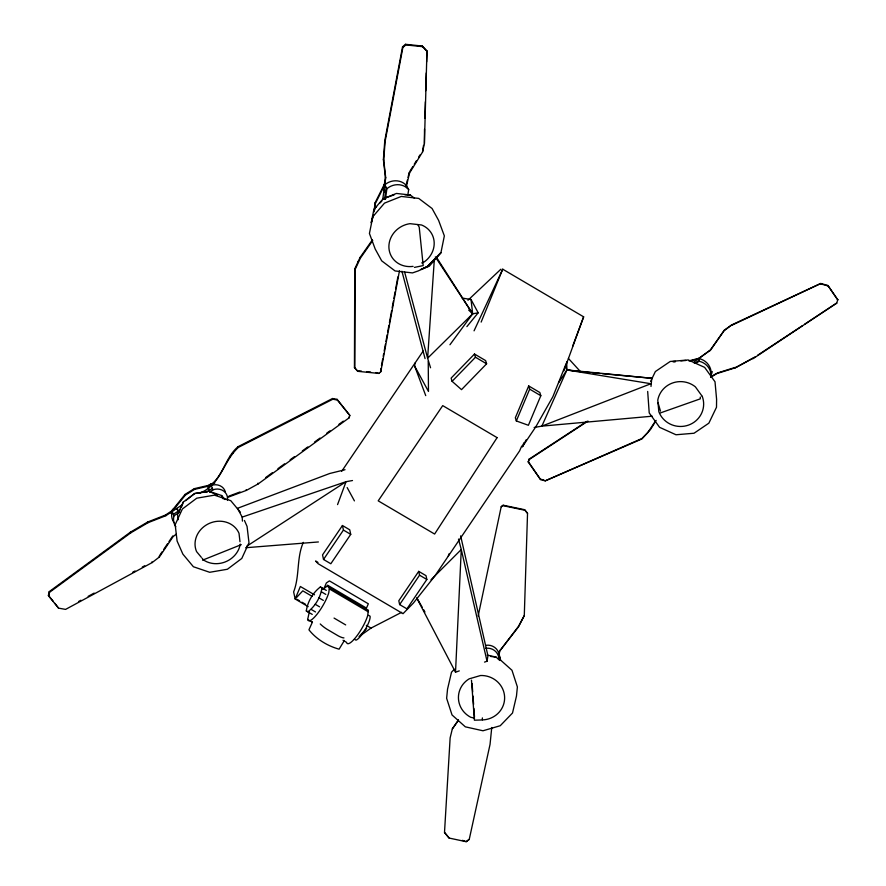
<?xml version="1.0" encoding="UTF-8"?>
<svg xmlns="http://www.w3.org/2000/svg" width="886" height="886" viewBox="0 0 886 886"><rect width="100%" height="100%" fill="white"/><g stroke="black" fill="none" stroke-linecap="round" stroke-linejoin="round"><path stroke-width="1.33" d="M399.453 270.817L380.803 371.71L378.843 373.427L357.811 371.334L354.444 367.513L354.765 268.846L360.104 257.416L372.397 239.873M354.788 368.133L355.109 269.466L360.447 258.047L372.74 240.494M656.149 420.385L650.523 429.466L641.885 438.958L545.167 480.876L540.56 479.581L528.3 462.071L529.031 459.214L586.82 421.415M528.3 462.071L529.031 459.214M540.56 479.581L528.3 461.65M545.167 480.876L641.896 438.537L647.644 432.756L655.452 421.105M647.677 391.446L649.216 412.931L659.594 427.329L675.996 434.76L694.026 433.243L708.855 423.176L716.497 407.261L716.597 399.287L715.013 381.777L704.636 367.38L688.223 359.949L670.204 361.477L655.374 371.544L650.667 381.334M711.159 375.941A15.461 15.007 0.7 0 0 699.154 361.255L699.187 358.21L710.184 350.225L724.515 330.002L731.925 324.797L820.779 283.476L827.901 285.48L837.768 299.856L827.901 285.48M700.294 397.072L700.272 398.855L660.458 412.898M699.165 360.358L694.402 363.338L694.414 361.61L710.184 350.225M710.184 350.646L724.515 330.002M724.504 330.423L731.925 324.797M710.616 377.325L717.062 373.504L735.314 367.801L755.337 356.77M735.314 367.801L753.045 358.287M731.925 325.217L820.779 283.476M753.045 358.697L836.683 303.101L804.599 324.265M424.505 129.179L424.405 143.521L422.544 151.993L409.553 173.003L406.541 185.695A15.461 14.11 -28.8 0 0 384.745 184.831L375.354 203.536L374.689 209.893M424.848 118.203L425.369 101.746M425.712 90.771L426.277 72.94M426.62 61.965L426.963 50.989L422.29 46.039L405.478 44.3L402.532 46.869L384.768 140.819L383.394 159.546L385.377 177.167L384.081 186.581L383.738 185.96A11.119 10.145 -28.8 0 1 384.79 183.601M424.405 143.521L426.963 50.989M524.29 615.571L518.565 626.302L499.815 650.867L518.52 626.779L524.29 615.571L527.535 513.326L524.556 509.694L503.226 505.219L501.188 506.77L478.163 615.98M459.291 670.879L455.515 672.197L461.274 549.519L458.494 539.087M491.752 727.472L490.047 744.384L469.237 839.374L466.158 841.7L449.113 838.056L444.506 832.441L450.132 737.916L452.325 728.901L458.472 719.897M434.306 259.842L427.617 358.21L430.552 367.768M382.719 199.527L385.72 177.787L383.738 160.167L385.111 141.439L402.875 47.49L405.821 44.92L422.633 46.67L427.307 51.609M452.325 728.901L458.416 720.373M444.506 832.441L449.113 838.056M466.158 841.7L469.237 839.374M501.188 506.77L503.226 505.219M482.394 717.904L482.194 719.953L474.398 720.196L471.485 680.16M499.217 654.067L498.818 658.032A11.274 10.831 5.7 0 0 485.628 648.33M527.535 513.326L524.556 509.694M374.08 211.82L375.011 202.916L384.402 184.21L386.894 188.729L385.421 199.372M425.734 395.632L414.659 366.117L414.98 363.138M306.301 610.952C307.564 601.694 312.946 592.623 320.367 586.975L321.95 587.85C320.688 597.109 315.305 606.179 307.874 611.827L306.301 610.952L312.249 614.408M312.381 622.238L307.675 619.458L309.424 611.429M384.502 199.416L386.163 187.4M484.52 662.108L487.045 661.233L487.931 655.762L460.642 535.875M558.734 382.564L566.907 369.96L651.786 378.278L651 386.451M407.804 195.02L408.69 189.604L406.198 185.074L407.405 180.002M498.497 658.741L499.859 650.39M498.508 659.494L498.929 657.013M380.958 368.399L380.803 371.71M381.456 365.708L382.697 358.985M383.195 356.294L383.693 353.603M384.192 350.911L385.432 344.189M385.931 341.498L387.171 334.764M387.669 332.073L388.921 325.35M389.419 322.659L391.656 310.554M392.155 307.863L393.395 301.14M393.893 298.449L395.134 291.715M395.632 289.024L397.869 276.919M414.504 198.209L410.262 195.009L396.452 193.447L383.14 198.752L373.892 209.495L371.19 222.807L373.527 215.043M423.53 145.315L422.544 151.993M408.014 177.455L409.21 172.382L409.553 173.003M176.281 534.092L173.091 536.639L159.402 556.973L152.215 562.544L65.597 609.391L58.542 608.139L48.531 595.857L49.228 591.626L130.419 532.176L147.674 522.02L165.538 515.021L173.911 509.439L173.612 508.752A11.119 10.034 -23.8 0 0 170.666 512.983M48.531 595.857L49.527 592.313L130.718 532.863L147.973 522.707L165.837 515.718L182.56 504.566M227.78 496.548L228.079 497.234L246.452 490.368L258.28 483.845L349.173 417.793L349.837 415.434L337.09 399.342L332.527 398.523L238.168 446.644C224.989 457.342 223.161 477.543 208.598 486.314M836.672 303.521L837.768 299.446M181.431 507.268L183.236 502.107L194.643 493.535L208.697 491.132L221.622 495.529L224.966 499.538M563.939 370.824L583.641 316.834L502.727 269.2L474.054 330.832M448.283 556.142L449.235 553.562M566.309 363.16L552.886 396.684L535.93 426.62L522.397 446.732L523.814 442.878M337.566 504.599L346.049 481.685L352.495 480.533M572.566 346.426L583.641 316.834M303.333 542.376C296.4 557.992 299.845 576 293.631 591.914L295.171 598.98L308.184 606.644M481.142 322.083L502.727 269.2M528.698 385.942L515.353 417.727L516.328 420.95L528.399 425.28L540.814 395.71L539.829 392.498L528.698 385.942L529.673 389.153L516.328 420.95M323.933 588.559L326.391 582.933L329.426 580.884L368.332 603.787L366.04 609.047L327.144 586.144L327.554 585.203L366.45 608.095M521.732 446.012L519.606 450.885L434.627 576.299L413.275 603.189L403.019 613.688L318.129 563.717L315.582 561.015L317.963 562.422M566.697 361.831L566.907 369.96L541.867 426.133L534.147 427.473M183.236 502.107L177.532 514.544L178.141 519.728M312.459 622.016L308.937 629.802C316.202 639.16 327.765 646.06 339.094 649.172L344.41 640.445M522.397 446.732L526.262 439.7M199.826 493.048C220.791 485.118 223.15 461.141 238.478 447.33L332.837 399.221L337.4 400.029L349.837 415.434M409.941 171.219L412.821 166.546M414.26 164.209L416.431 160.709M418.591 157.21L420.042 154.873M159.868 555.157L162.138 551.768M163.666 549.508L167.465 543.86M168.982 541.601L172.781 535.952M341.664 471.363L423.154 351.089M342.45 525.52L322.537 554.902L323.523 559.465L330.821 563.762L350.734 534.369L349.737 529.806L342.45 525.52L343.436 530.072L323.523 559.465M418.713 571.37L398.8 600.752L399.641 604.584L406.929 608.87L426.842 579.477L426.011 575.656L418.713 571.37L419.554 575.191L399.641 604.584M449.944 344.754L472.67 313.821L471.02 299.49L462.16 298.073M210.846 484.819L194.278 488.673L185.052 494.432L171.795 510.845L173.988 515.829A15.461 13.954 -23.8 0 0 175.805 526.738M225.354 491.929A11.274 10.178 -23.8 0 0 211.145 485.506L194.588 489.36L185.362 495.119L172.106 511.532A15.461 13.954 -23.8 0 0 173.911 522.441M466.889 326.613L478.185 312.802L471.02 299.49M366.671 628.44L359.051 636.58L371.035 628.085L401.646 612.315M373.892 209.495L376.561 206.659M380.105 202.872L381.877 200.978M454.33 669.273L451.506 672.208L447.541 689.153L446.633 698.301L452.026 714.947L465.327 726.83L482.981 730.773L500.247 725.723L512.507 713.02L516.472 696.075L517.38 686.927L511.986 670.281L498.674 658.387M474.497 354.035L451.118 378.112L452.093 381.323L461.517 389.641L486.613 363.803L485.628 360.591L474.497 354.035L475.483 357.246L486.613 363.803M452.093 381.323L475.483 357.246M431.006 579.765L461.274 549.519L487.045 661.233M478.185 312.802L472.67 313.821L427.617 358.21L404.614 272.002M467.963 300.254L500.889 269.211M185.661 500.656L194.643 493.535L207.158 491.741M322.748 589.456L327.277 586.045L329.481 587.263L328.761 592.812A20.057 4.862 -59.5 0 1 317.177 614.064A20.057 4.862 -59.5 0 1 307.675 619.458M366.04 609.047L368.377 610.166L367.657 615.704A20.057 4.862 -59.5 0 1 356.072 636.968A20.057 4.862 -59.5 0 1 346.57 642.361L343.037 640.279M265.734 477.521L272.39 472.692M277.927 468.661L284.583 463.832M290.121 459.801L294.562 456.578M302.314 450.941L307.863 446.909M314.508 442.081L320.056 438.049M326.701 433.221L330.024 430.806M338.895 424.361L343.325 421.138M208.299 485.628L210.536 484.133A10.909 9.846 -23.8 0 1 214.135 483.391M173.346 514.367L180.356 509.705M206.837 492.04L212.396 488.341M173.988 515.829L179.736 512.008M209.594 492.095L213.039 489.803A11.274 10.178 -23.8 0 1 227.381 500.446M757.63 355.253L802.306 325.782M529.02 459.635L587.961 421.071M246.574 546.341L346.049 481.685L242.188 517.103L242.454 521.112M695.698 363.415L699.154 361.255M710.616 376.904L715.988 373.715M78.533 601.55L80.936 600.243M88.157 596.344L94.171 593.088M132.667 572.267L135.071 570.972M142.292 567.062L144.695 565.766M202.551 560.173L241.28 544.646M421.736 262.932L424.184 261.957A23.114 21.098 -28.8 0 0 421.514 224.978L410.008 223.671A23.114 21.098 -28.8 0 0 388.943 248.146A23.114 21.098 -28.8 0 0 413.086 266.376M228.998 496.082L240.028 491.974M383.14 198.752L394.192 194.831M717.062 373.084L735.325 367.38M688.854 360.89L699.187 358.21M690.139 360.979L699.176 358.631A15.461 15.007 0.7 0 1 711.192 373.327M345.031 469.713L329.703 473.501L237.47 508.32L242.188 517.103M414.438 267.406L423.187 265.59L419.233 227.204L417.771 224.546M652.229 416.198L541.867 426.133L650.889 383.738L566.907 369.96L565.633 366.018M675.453 361.355L672.751 361.577L675.143 361.887M680.858 360.89L685.808 360.48M245.632 547.736L318.395 541.955M404.858 194.787L410.262 195.009M584.594 372.02L590.087 372.53M592.823 372.784L599.678 373.427M602.425 373.682L651.786 378.278M358.775 370.835L361.41 371.101M366.671 371.622L370.614 372.02M375.863 372.541L378.843 373.427M490.634 656.448L496.06 657.08L499.892 660.502M566.907 369.96L580.485 371.644L568.413 358.442M503.182 505.707L524.512 510.17M462.27 840.382L464.895 840.936M487.156 655.086L496.06 657.08M474.597 718.147L470.809 717.306A23.114 22.205 5.7 0 1 469.17 678.853L480.589 675.509A23.114 22.205 5.7 0 1 504.61 696.972A23.114 22.205 5.7 0 1 482.482 719.908M820.768 283.897L827.889 285.901M540.56 479.16L544.015 480.134M208.697 491.132L217.347 495.064M368.487 615.305L370.071 616.18A14.386 3.489 -59.5 0 1 365.287 629.425A14.386 3.489 -59.5 0 1 355.995 640.157L354.422 639.271M529.673 389.153L540.814 395.71M343.436 530.072L350.734 534.369M419.554 575.191L426.842 579.477M329.271 588.869L368.166 611.761M320.367 586.975L326.325 590.43M321.43 591.826L325.804 594.406M314.497 594.805L300.354 586.488L295.171 598.98L302.79 590.84L312.26 596.411M366.328 625.317L371.035 628.085M318.949 597.828L323.324 600.409M315.183 604.252L319.558 606.832M334.055 618.074L345.684 624.918M297.198 599.39L299.568 600.797M301.949 602.192L305.515 604.285M311.13 609.38L315.505 611.949M468.65 310.045L472.67 313.821L436.499 257.339M354.444 367.513L357.811 371.334M240.427 512.285L230.781 500.69L214.478 495.152L196.758 498.187L182.372 508.996L175.173 524.678L177.1 541.025L182.859 554.104L193.381 566.741L209.683 572.29L227.403 569.255L241.789 558.446L248.988 542.764L247.061 526.406L244.447 520.47M201.266 557.25L196.57 551.601A23.114 20.854 -23.8 0 1 209.561 523.283A23.114 20.854 -23.8 0 1 239.01 533.306L239.995 541.723M202.019 558.158L203.525 559.963A23.114 20.854 -23.8 0 0 240.272 544.115M48.232 595.17L53.238 601.317M54.91 603.355L58.542 608.139M209.284 489.593L207.889 487.677L209.14 490.512M178.883 511.288L176.801 508.398L178.053 511.233M435.336 256.885L472.67 313.821M417.428 598.936L422.212 607.264M423.586 609.646L424.948 612.016M422.29 46.039L422.633 46.67M405.478 44.3L405.821 44.92M402.532 46.869L402.875 47.49M384.768 140.819L385.111 141.439M383.394 159.546L383.738 160.167M385.377 177.167L385.72 177.787M384.015 190.113L385.432 192.694M375.011 202.916L375.354 203.536M360.104 257.416L360.447 258.047M357.822 261.481L358.165 262.101M354.765 268.846L355.109 269.466M414.659 366.117L428.47 391.446L428.237 361.3M347.157 487.577L354.422 500.889M416.653 597.806L455.515 672.197M221.622 495.529L223.25 498.884M348.874 417.107L349.173 417.793M337.09 399.342L337.4 400.029M332.527 398.523L332.837 399.221M257.981 483.158L258.28 483.845M238.168 446.644L238.478 447.33M232.63 452.602L232.929 453.289M246.153 489.681L246.452 490.368M229.873 456.356L230.183 457.043M214.478 482.394L214.777 483.08M210.536 484.133L213.039 489.803M194.278 488.673L194.588 489.36M185.052 494.432L185.362 495.119M165.538 515.021L165.837 515.718M147.674 522.02L147.973 522.707M159.103 556.286L159.402 556.973M151.916 561.857L152.215 562.544M130.419 532.176L130.718 532.863M49.228 591.626L49.527 592.313M658.01 402.687L660.48 411.115M425.058 358.597L401.923 271.249M500.512 659.871L499.172 654.544A10.909 10.488 5.7 0 0 498.652 652.24M500.468 660.347L499.117 655.031A11.274 10.831 5.7 0 0 485.927 645.318M406.198 185.074L406.641 187.677M472.094 683.638L472.692 691.922M472.991 696.064L473.6 704.348M473.899 708.49L474.497 716.774M343.934 637.898A10.997 2.437 33.7 0 1 338.33 635.927L326.701 629.071A10.997 2.437 33.7 0 1 320.245 623.965M712.2 371.489A11.119 10.787 0.7 0 1 711.524 373.992M386.894 188.729A15.461 14.11 -28.8 0 1 408.69 189.604M372.84 216.671L369.429 233.461L375.177 248.977L381.7 260.849L395.078 270.95L412.488 272.91L418.413 270.861L427.484 266.376L440.94 252.665L444.351 235.886L438.603 220.37L432.069 208.498L418.701 198.398L401.292 196.437L384.502 203.127L372.84 216.671M497.101 437.64L434.616 534.048L378.211 500.845L442.723 405.622L497.101 437.64M440.94 252.665L429.278 266.221L420.883 269.565L427.484 266.376L440.94 252.665M702.255 396.374L695.388 386.861A23.114 22.427 0.7 0 0 657.777 400.129L658.83 411.702A23.114 22.427 0.7 0 0 688.444 425.125A23.114 22.427 0.7 0 0 702.255 396.374"/></g></svg>
